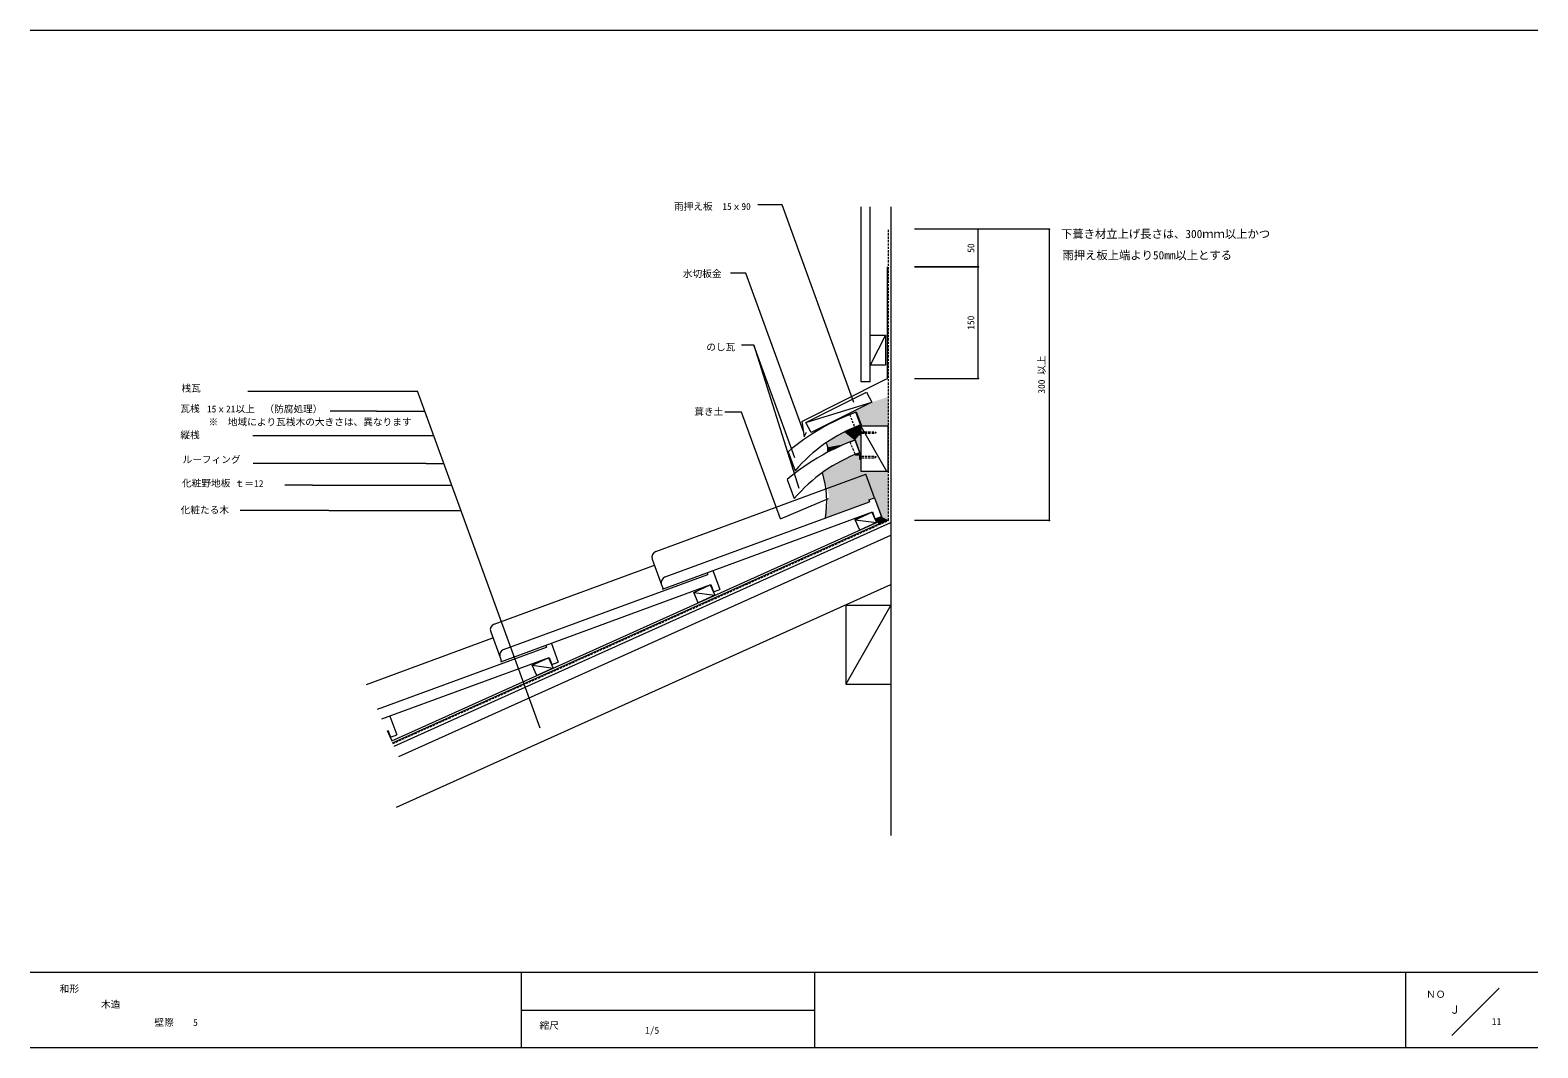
# Model space of a CAD drawing. Units: millimetres, scale not verified, with parts at other scales. Extents: x -203 to 197, y -138 to 132.
import ezdxf
from ezdxf.enums import TextEntityAlignment as Align

# ---------------------------------------------------------------- set-up
doc = ezdxf.new("R2010")
doc.units = ezdxf.units.MM
doc.header["$LTSCALE"] = 0.5
doc.header["$PDMODE"] = 32
doc.header["$PDSIZE"] = 0.25
doc.linetypes.add('DASHED1', pattern=[1.8, 1.2, -0.6])
for name, color, linetype, lineweight in [('0-0', 5, 'Continuous', 18), ('1-0', 7, 'Continuous', 18), ('1-1', 7, 'Continuous', 18), ('1-2', 7, 'Continuous', 18), ('1-3', 7, 'Continuous', 18), ('1-4', 7, 'Continuous', 18), ('1-7', 8, 'Continuous', 18), ('1-B', 3, 'Continuous', 18), ('1-C', 7, 'Continuous', 18)]:
    doc.layers.add(name, color=color, linetype=linetype, lineweight=lineweight)
for name, color, linetype in [('1-5', 7, 'Continuous'), ('1-6', 7, 'Continuous'), ('1-D_ADD_LINE', 8, 'Continuous')]:
    doc.layers.add(name, color=color, linetype=linetype)
doc.styles.add('ＭＳ ゴシック', font='')
doc.styles.get('ＭＳ ゴシック').set_extended_font_data('MS Gothic')

msp = doc.modelspace()

# ---------------------------------------------------------------- linework, layer by layer
at = {"layer": '0-0'}
for p, q in [((-203.2432, 131.6351), (196.7568, 131.6351)), ((196.7568, -118.3649), (-203.2433, -118.3649)), ((-72.973, -118.3649), (-72.973, -138.3649)), ((4.8649, -118.3649), (4.8649, -138.3649)), ((161.7568, -138.3649), (161.7568, -118.3649)), ((186.4865, -122.5541), (173.9189, -135.1216)), ((-72.973, -128.3649), (4.8649, -128.3649)), ((196.7568, -138.3649), (-203.2432, -138.3649))]:
    msp.add_line(p, q, dxfattribs=at)
at = {"layer": '1-0'}
for p, q in [((25.1351, 84.7247), (25.1351, -82.0135)), ((-111.3628, 30.5859), (-123.6549, 30.5859)), ((-116.0994, 16.6456), (-144.058, 16.6456)), ((-98.1864, 16.6456), (-116.0994, 16.6456)), ((-128.3586, 10.9167), (-135.6633, 10.9167)), ((-123.9664, 4.233), (-147.5408, 4.233)), ((-107.3195, -56.8771), (21.7035, 1.1832)), ((-107.0733, -57.4242), (21.9497, 0.6361)), ((-106.6629, -58.3362), (25.1351, 0.973)), ((21.7035, 1.1832), (21.9497, 0.6361)), ((-105.4318, -61.0719), (25.1351, -2.3168)), ((-106.015, -74.4934), (25.1351, -15.4758))]:
    msp.add_line(p, q, dxfattribs=at)
at = {"layer": '1-1', "color": 3, "linetype": 'DASHED1'}
msp.add_line((-106.9912, -57.6066), (24.5229, 1.5748), dxfattribs=at)
at = {"layer": '1-1'}
for p, q in [((16.8842, -0.9854), (15.6531, 1.7503)), ((15.6531, 1.7503), (21.2614, 0.9843)), ((15.6531, 1.7503), (21.2614, 0.9843)), ((15.6531, 1.7503), (21.2614, 0.9843)), ((20.0236, 3.735), (21.2547, 0.9992)), ((20.0236, 3.735), (21.2547, 0.9992)), ((20.0303, 3.7201), (21.2614, 0.9843)), ((-27.2072, -17.5368), (-22.83, -15.567)), ((-27.2072, -17.5368), (-21.5989, -18.3028)), ((-27.2072, -17.5368), (-21.5989, -18.3028)), ((-27.2072, -17.5368), (-21.5989, -18.3028)), ((-27.2072, -17.5368), (-21.5989, -18.3028)), ((-70.0675, -36.8239), (-65.6903, -34.8542)), ((-70.0675, -36.8239), (-64.4592, -37.59)), ((-70.0675, -36.8239), (-64.4592, -37.59)), ((-108.5506, -54.1413), (-107.3195, -56.8771))]:
    msp.add_line(p, q, dxfattribs=at)
for points in [[(15.6464, 1.7652), (20.0236, 3.735), (21.2547, 0.9992)], [(15.6464, 1.7652), (20.0236, 3.735), (21.2547, 0.9992)], [(-27.2072, -17.5368), (-22.83, -15.567), (-21.5989, -18.3028)], [(-27.2072, -17.5368), (-22.83, -15.567), (-21.5989, -18.3028)]]:
    msp.add_lwpolyline(points, dxfattribs=at)
for points in [[(16.8842, -0.9854), (15.6531, 1.7503), (20.0303, 3.7201), (21.2614, 0.9843)], [(16.8842, -0.9854), (15.6531, 1.7503), (20.0303, 3.7201), (21.2614, 0.9843)], [(-25.9761, -20.2726), (-27.2072, -17.5368), (-22.83, -15.567), (-21.5989, -18.3028)], [(-25.9761, -20.2726), (-27.2072, -17.5368), (-22.83, -15.567), (-21.5989, -18.3028)], [(-68.8364, -39.5597), (-70.0675, -36.8239), (-65.6903, -34.8542), (-64.4592, -37.59)], [(-68.8364, -39.5597), (-70.0675, -36.8239), (-65.6903, -34.8542), (-64.4592, -37.59)]]:
    msp.add_lwpolyline(points, close=True, dxfattribs=at)
at = {"layer": '1-2'}
for p, q in [((-3.7706, 85.249), (-10.1424, 85.249)), ((15.3068, 32.8344), (-3.7706, 85.249)), ((48.3074, 78.8244), (31.3837, 78.8244)), ((67.0635, 78.8244), (31.3837, 78.8244)), ((48.3074, 68.8244), (48.3074, 78.8244)), ((67.0635, 78.8244), (67.0635, 1.5748)), ((31.3837, 68.8244), (48.3074, 68.8244)), ((48.3074, 68.8244), (31.3837, 68.8244)), ((48.3074, 39.2263), (48.3074, 68.8244)), ((-13.3988, 67.1985), (-17.4433, 67.1985)), ((1.9112, 25.1346), (-13.3988, 67.1985)), ((-11.2476, 48.0175), (-14.5229, 48.0175)), ((31.3837, 39.2263), (48.3074, 39.2263)), ((-145.4685, 35.8898), (-100.4608, 35.8898)), ((-98.5304, 30.5859), (-100.4608, 35.8898)), ((-111.3628, 30.5859), (-98.5304, 30.5859)), ((-67.8984, -53.5749), (-98.5304, 30.5859)), ((-14.4922, 30.2685), (-18.9035, 30.2685)), ((-4.1902, 1.9641), (-14.4922, 30.2685)), ((-144.2085, 24.0931), (-96.1672, 24.0931)), ((-98.1864, 16.6456), (-93.4565, 16.6456)), ((-128.3586, 10.9167), (-91.3714, 10.9167)), ((-123.9664, 4.233), (-88.9387, 4.233)), ((-4.1902, 1.9641), (8.537, 7.3799)), ((67.0635, 1.5748), (31.3837, 1.5748)), ((13.1351, -20.8758), (25.1351, -20.8758)), ((13.1351, -20.8758), (13.1351, -41.8758)), ((25.1351, -20.8758), (13.1351, -41.8758)), ((13.1351, -41.8758), (25.1351, -41.8758))]:
    msp.add_line(p, q, dxfattribs=at)
at = {"layer": '1-2', "color": 3}
for p, q in [((17.0881, 26.8846), (15.8446, 30.263)), ((16.8408, 19.5004), (15.5973, 22.8789)), ((-2.1501, 19.8036), (-0.2849, 14.7359)), ((-2.3974, 12.4194), (-0.5322, 7.3518))]:
    msp.add_line(p, q, dxfattribs=at)
at = {"layer": '1-2'}
msp.add_lwpolyline([(-0.3991, 18.2116), (-11.2476, 48.0175), (0.684, 10.0879)], dxfattribs=at)
at = {"layer": '1-2', "color": 3}
for centre, radius, start, end in [((36.6276, -26.2016), 60.168, 110.20721, 130.1275), ((31.4616, -12.1662), 41.612, 110.20721, 139.72186), ((36.3803, -33.5858), 60.168, 110.2072, 119.09853), ((36.3803, -33.5858), 60.168, 119.47411, 130.12749), ((31.2142, -19.5503), 41.612, 110.2072, 139.72185), ((36.3803, -33.5858), 60.168, 119.09853, 119.47411)]:
    msp.add_arc(centre, radius, start, end, dxfattribs=at)
at = {"layer": '1-2', "color": 6}
for centre, radius, start, end in [((3.4259, 20.0213), 5.0127, 356.2696, 25.38427), ((-18.5233, 6.5354), 26.6247, 350.65464, 16.86485)]:
    msp.add_arc(centre, radius, start, end, dxfattribs=at)
at = {"layer": '1-2'}
for p in [(48.3074, 78.8244), (67.0635, 78.8244), (48.3074, 68.8244), (48.3074, 39.2263), (67.0635, 1.5748)]:
    msp.add_point(p, dxfattribs=at)
at = {"layer": '1-3'}
for p, q in [((17.2563, 38.3529), (17.2563, 84.7247)), ((19.6563, 38.3529), (19.6563, 84.7247)), ((23.6563, 50.7106), (19.6563, 42.7106)), ((19.6563, 38.3529), (17.2563, 38.3529)), ((2.5853, 27.5575), (20.0266, 32.924))]:
    msp.add_line(p, q, dxfattribs=at)
at = {"layer": '1-3', "color": 3, "linetype": 'DASHED1'}
msp.add_line((24.5229, 1.5748), (24.5229, 78.8244), dxfattribs=at)
at = {"layer": '1-3', "color": 3}
for points in [[(1.5086, 27.8524), (23.4526, 38.8244), (24.2563, 39.2263), (24.2563, 68.8244)], [(1.5086, 27.8524), (2.1115, 23.7832), (2.7143, 24.9889)]]:
    msp.add_lwpolyline(points, dxfattribs=at)
at = {"layer": '1-3'}
for points in [[(19.6563, 42.7106), (19.6563, 50.7106), (23.6563, 50.7106), (23.6563, 42.7106)], [(3.9269, 24.8742), (2.5853, 27.5575), (18.685, 35.6073), (20.0266, 32.924)]]:
    msp.add_lwpolyline(points, close=True, dxfattribs=at)
at = {"layer": '1-4', "linetype": 'DASHED1'}
for p, q in [((14.135, 29.6537), (15.5505, 26.2378)), ((17.3288, 24.6895), (20.8275, 24.6895)), ((20.8275, 24.6895), (21.2032, 24.8895)), ((14.2041, 22.3464), (15.7015, 18.9528)), ((17.3093, 18.2021), (20.808, 18.2021)), ((20.808, 18.2021), (21.1836, 18.4021))]:
    msp.add_line(p, q, dxfattribs=at)
at = {"layer": '1-4'}
for p, q in [((17.109, 25.0895), (17.3288, 25.0895)), ((17.109, 24.6895), (17.3288, 24.6895)), ((17.181, 26.6094), (23.9619, 14.6094)), ((17.0895, 18.6021), (17.3093, 18.6021)), ((17.0895, 18.2021), (17.3093, 18.2021))]:
    msp.add_line(p, q, dxfattribs=at)
for points in [[(14.135, 29.6537), (15.8902, 30.3332), (17.1924, 26.8983), (15.5505, 26.2378)], [(15.5505, 26.2378), (17.1358, 25.4828), (17.1547, 24.426)], [(14.2483, 22.3688), (15.6637, 22.9539), (16.8905, 19.4435), (15.7015, 18.9528)], [(15.7015, 18.9528), (17.0895, 19.0021), (17.1547, 17.9526)]]:
    msp.add_lwpolyline(points, dxfattribs=at)
for points in [[(17.109, 24.2895), (17.109, 25.4895), (16.809, 25.4895), (16.809, 24.2895)], [(17.181, 14.6094), (24.381, 14.6094), (24.381, 26.6094), (17.181, 26.6094)], [(17.0895, 17.8021), (17.0895, 19.0021), (16.7895, 19.0021), (16.7895, 17.8021)]]:
    msp.add_lwpolyline(points, close=True, dxfattribs=at)
at = {"layer": '1-4', "linetype": 'DASHED1'}
for points in [[(17.3288, 25.0895), (20.8275, 25.0895), (21.2032, 24.8895)], [(17.3093, 18.6021), (20.808, 18.6021), (21.1836, 18.4021)]]:
    msp.add_lwpolyline(points, dxfattribs=at)
at = {"layer": '1-7', "color": 1}
for centre, radius, start, end in [((3.4259, 20.0213), 5.0127, 356.2696, 25.38427), ((-18.5233, 6.5354), 26.6247, 350.65464, 16.86485)]:
    msp.add_arc(centre, radius, start, end, dxfattribs=at)
at = {"layer": '1-7'}
for points in [[(20.0266, 32.924), (17.0881, 26.8846), (17.181, 26.6094)], [(20.0266, 32.924), (17.181, 26.6094), (24.381, 26.6094)], [(24.381, 26.6094), (24.5107, 34.365), (20.0266, 32.924)], [(24.381, 26.6094), (24.5229, 34.4868), (24.5107, 34.365)], [(7.9547, 22.1702), (15.449, 22.8651), (7.9547, 22.1702), (12.7646, 24.9934)], [(12.7646, 24.9934), (11.2502, 24.2013), (7.9547, 22.1702), (9.2977, 23.0465)], [(11.2502, 24.2013), (10.2702, 23.6695), (9.2977, 23.0465)], [(11.6313, 24.3872), (10.1504, 23.5534), (10.1504, 23.5534)], [(12.8757, 25.0468), (11.6313, 24.3872), (11.6313, 24.3872)], [(12.7688, 24.9901), (15.449, 22.8651), (12.7646, 24.9934), (15.5351, 26.2463)], [(15.5342, 26.277), (14.7583, 25.9318), (15.5428, 26.2388), (12.8343, 25.0449)], [(14.7583, 25.9318), (14.0419, 25.6112), (12.8343, 25.0449), (13.305, 25.27)], [(14.2944, 25.7437), (12.8757, 25.0468), (12.8757, 25.0468)], [(15.5342, 26.277), (14.2944, 25.7437), (14.2944, 25.7437)], [(15.449, 22.8651), (15.5972, 22.8789), (15.5351, 26.2463), (16.809, 25.4895)], [(16.186, 26.5401), (15.5342, 26.277), (15.5342, 26.277)], [(16.1335, 26.5207), (15.5342, 26.277), (15.5351, 26.2463)], [(17.0881, 26.8846), (15.5351, 26.2463), (17.0881, 26.8846), (15.5505, 26.2378)], [(17.0877, 26.8844), (16.1335, 26.5207), (16.809, 25.4895), (15.5351, 26.2463)], [(15.5972, 22.8789), (16.809, 24.2895), (16.809, 25.4895)], [(17.1593, 19.0321), (16.809, 24.2895), (15.5973, 22.8789)], [(17.0881, 26.8846), (16.186, 26.5401), (16.186, 26.5401)], [(17.0877, 26.8844), (16.809, 25.4895), (17.0881, 26.8846), (17.181, 26.6094)], [(16.809, 25.4895), (17.109, 25.4895), (17.181, 26.6094), (17.1839, 25.5008)], [(16.809, 24.2895), (16.809, 25.4895), (16.809, 25.4895)], [(17.1593, 19.0321), (17.1593, 24.2629), (16.809, 24.2895)], [(7.9547, 22.1702), (8.5127, 20.9942), (15.5973, 22.8789)], [(8.9682, 22.8317), (7.9547, 22.1702), (7.9547, 22.1702)], [(7.9547, 22.1702), (8.5127, 20.9942), (8.5127, 20.9942)], [(7.9547, 22.1702), (8.5127, 20.9942), (8.5127, 20.9942)], [(8.5127, 20.9942), (8.428, 19.6952), (9.5891, 20.293)], [(8.5127, 20.9942), (14.1998, 22.3023), (15.449, 22.8651)], [(8.5127, 20.9942), (13.554, 22.087), (14.1998, 22.3023)], [(8.5127, 20.9942), (12.7646, 21.782), (13.554, 22.087)], [(8.5127, 20.9942), (12.0649, 21.4771), (12.7646, 21.782)], [(8.5127, 20.9942), (10.8988, 20.9388), (12.0649, 21.4771)], [(8.5127, 20.9942), (9.5891, 20.293), (10.8988, 20.9388)], [(10.1504, 23.5534), (8.9682, 22.8317), (8.9682, 22.8317)], [(15.5972, 22.8789), (16.8326, 19.4196), (17.0895, 19.0021)], [(15.5972, 22.8789), (17.0895, 19.0021), (17.1593, 19.0321)], [(17.1593, 19.0321), (15.5973, 22.8789), (15.5972, 22.8789)], [(6.9564, 14.2597), (16.7895, 18.9915), (16.8407, 19.5004)], [(6.9564, 14.2597), (16.7895, 17.8021), (16.7895, 18.9915)], [(6.9564, 14.2597), (17.181, 14.6094), (17.0895, 17.8021)], [(6.9564, 14.2597), (17.0895, 17.8021), (16.7895, 17.8021)], [(16.8326, 19.4196), (16.7906, 19.0021), (17.0895, 19.0021)], [(6.9564, 14.2597), (20.7524, 7.5437), (24.381, 14.6094)], [(6.9564, 14.2597), (24.381, 14.6094), (17.181, 14.6094)], [(6.9564, 14.2597), (8.7546, 8.328), (19.422, 6.5261)], [(6.9564, 14.2597), (19.422, 6.5261), (19.2509, 6.991)], [(6.9564, 14.2597), (19.2509, 6.991), (20.7524, 7.5437)], [(24.381, 14.6094), (20.7535, 7.5441), (24.5229, 1.5748), (22.5815, 2.5742)], [(8.7546, 8.328), (7.7481, 2.212), (19.4287, 6.5113)]]:
    msp.add_solid(points, dxfattribs=at)
at = {"layer": '1-B', "color": 7}
for p in [(5.2393, 8.9608), (20.7524, 7.5437)]:
    msp.add_line(p, (18.4421, 13.8204), dxfattribs=at)
at = {"layer": '1-B'}
for p, q in [((-34.7697, -13.4376), (19.4287, 6.5113)), ((19.2509, 6.991), (20.7524, 7.5437)), ((19.2509, 6.991), (19.422, 6.5261)), ((19.2509, 6.991), (19.422, 6.5261)), ((19.2519, 6.9914), (19.4287, 6.5113)), ((20.7524, 7.5437), (22.5815, 2.5742)), ((20.7524, 7.5437), (22.5815, 2.5742)), ((20.7535, 7.5441), (22.5882, 2.5594)), ((-35.486, -16.6849), (20.2082, 3.8145)), ((20.2014, 3.8294), (20.8923, 1.9525)), ((20.2015, 3.8294), (20.8923, 1.9525)), ((20.2082, 3.8145), (20.899, 1.9376)), ((20.8923, 1.9525), (22.5815, 2.5742)), ((20.8923, 1.9525), (22.5815, 2.5742)), ((20.899, 1.9376), (22.5882, 2.5594)), ((-22.1012, -11.7583), (-20.2721, -16.7278)), ((-22.1012, -11.7583), (-20.2721, -16.7278)), ((-78.3463, -35.972), (-22.6522, -15.4726)), ((-77.63, -32.7247), (-23.4316, -12.7759)), ((-35.7185, -15.4918), (-35.3012, -16.6256)), ((-23.6027, -12.311), (-23.4316, -12.7759)), ((-23.6027, -12.311), (-23.4316, -12.7759)), ((-22.6522, -15.4726), (-21.9613, -17.3495)), ((-22.6521, -15.4726), (-21.9613, -17.3495)), ((-21.9613, -17.3495), (-20.2721, -16.7278)), ((-21.9613, -17.3495), (-20.2721, -16.7278)), ((-66.463, -31.5982), (-66.2919, -32.063)), ((-64.9616, -31.0455), (-63.1324, -36.0149)), ((-111.0693, -48.5443), (-66.2919, -32.063)), ((-109.9174, -51.104), (-65.5125, -34.7598)), ((-78.5789, -34.7789), (-78.1615, -35.9128)), ((-65.5125, -34.7598), (-64.8216, -36.6367)), ((-64.8216, -36.6367), (-63.1324, -36.0149)), ((-107.8218, -50.3326), (-105.9927, -55.3021)), ((-108.3728, -54.0469), (-107.6819, -55.9238)), ((-107.6819, -55.9238), (-105.9927, -55.3021))]:
    msp.add_line(p, q, dxfattribs=at)
for centre in [(-34.217, -14.9391), (-77.0773, -34.2263)]:
    msp.add_arc(centre, 1.6, 110.2068, 200.20738, dxfattribs=at)
at = {"layer": '1-C'}
for p, q in [((-37.2567, -6.6808), (5.2393, 8.9608)), ((-80.117, -25.9679), (-37.6199, -10.326)), ((-38.2055, -8.735), (-35.7185, -15.4918)), ((-114.0312, -41.9622), (-80.4802, -29.6131)), ((-81.0659, -28.0221), (-78.5789, -34.7789))]:
    msp.add_line(p, q, dxfattribs=at)
for centre, start in [((-36.704, -8.1823), 110.20749), ((-79.5643, -27.4694), 110.20723)]:
    msp.add_arc(centre, 1.6, start, 200.20695, dxfattribs=at)
at = {"layer": '1-D_ADD_LINE'}
for points in [[(20.0266, 32.924), (13.4692, 29.6439), (13.5693, 29.3579)], [(20.0266, 32.924), (13.5693, 29.3579), (14.742, 29.8441)], [(20.0266, 32.924), (14.742, 29.8441), (15.8446, 30.263)], [(20.0266, 32.924), (15.8446, 30.263), (17.0881, 26.8846)], [(6.9564, 14.2597), (16.8407, 19.5004), (6.9564, 14.2597), (7.9424, 14.939)], [(16.8407, 19.5004), (15.7466, 19.0583), (7.9424, 14.939), (9.4104, 15.8827)], [(15.7466, 19.0583), (13.9491, 18.3093), (9.4104, 15.8827), (10.9532, 16.8114)], [(13.9491, 18.3093), (12.3613, 17.5454), (10.9532, 16.8114)], [(22.5882, 2.5594), (20.8363, 1.9167), (21.2614, 0.9843)], [(22.5882, 2.5594), (21.2614, 0.9843), (21.7035, 1.1832)], [(22.5882, 2.5594), (21.7035, 1.1832), (22.0709, 0.4624)], [(22.5882, 2.5594), (22.0709, 0.4624), (24.5229, 1.5748)], [(22.5831, 2.5734), (22.5882, 2.5594), (24.5229, 1.5748)]]:
    msp.add_solid(points, dxfattribs=at)

# ---------------------------------------------------------------- texts
at = {"layer": '0-0', "color": 7, "style": 'ＭＳ ゴシック'}
for s, height, p in [('和形', 1.833, (-195.4054, -124.1757)), ('ＮＯ', 1.833, (167.1021, -125.6345)), ('木造', 1.833, (-184.4438, -128.2884)), ('Ｊ', 2.199, (173.238, -129.9766)), ('縮尺', 1.833, (-68.1081, -133.9054))]:
    msp.add_text(s, height=height, dxfattribs=at).set_placement(p, align=Align.BOTTOM_LEFT)
at = {"layer": '1-0', "style": 'ＭＳ ゴシック'}
for s, p in [('※\u3000地域により瓦桟木の大きさは、異なります', (-155.9302, 26.2101)), ('1/5', (-40.0932, -135.1819))]:
    msp.add_text(s, height=1.833, dxfattribs=at).set_placement(p, align=Align.BOTTOM_LEFT)
at = {"layer": '1-2', "style": 'ＭＳ ゴシック'}
for s, p in [('下葺き材立上げ長さは、300ｍｍ以上かつ', (70.2511, 75.8045)), ('雨押え板上端より50mm以上とする', (70.6378, 70.1574))]:
    msp.add_text(s, height=2.199, dxfattribs=at).set_placement(p, align=Align.BOTTOM_LEFT)
for s, p in [('50', (47.8074, 72.5744)), ('150', (47.8074, 52.1504)), ('300 以上', (66.5635, 35.1996))]:
    msp.add_text(s, height=1.833, rotation=90, dxfattribs=at).set_placement(p, align=Align.BOTTOM_LEFT)
at = {"layer": '1-4', "style": 'ＭＳ ゴシック'}
msp.add_text('化粧野地板', height=1.833, dxfattribs=at).set_placement((-162.951, 9.9736), align=Align.BOTTOM_LEFT)
at = {"layer": '1-5', "style": 'ＭＳ ゴシック'}
for s, p in [('桟瓦', (-163.08, 35.1578)), ('瓦桟\u3000', (-163.3955, 29.761)), ('縦桟', (-163.3939, 22.761)), ('ｔ＝12', (-148.948, 9.8645))]:
    msp.add_text(s, height=1.833, dxfattribs=at).set_placement(p, align=Align.BOTTOM_LEFT)
at = {"layer": '1-6', "style": 'ＭＳ ゴシック'}
for s, p in [('雨押え板\u300015ｘ90', (-32.4434, 83.3919)), ('水切板金', (-30.0767, 65.5541)), ('のし瓦', (-23.8641, 46.0946)), ('15ｘ21以上\u3000（防腐処理）', (-156.3452, 29.6531)), ('葺き土', (-27.0483, 28.9467)), ('ルーフィング', (-162.8119, 16.2483)), ('化粧たる木', (-163.311, 2.8681)), ('壁際\u3000\u30005', (-170.2781, -133.1048)), ('11', (184.5628, -132.8606))]:
    msp.add_text(s, height=1.833, dxfattribs=at).set_placement(p, align=Align.BOTTOM_LEFT)

doc.saveas('drawing.dxf')
